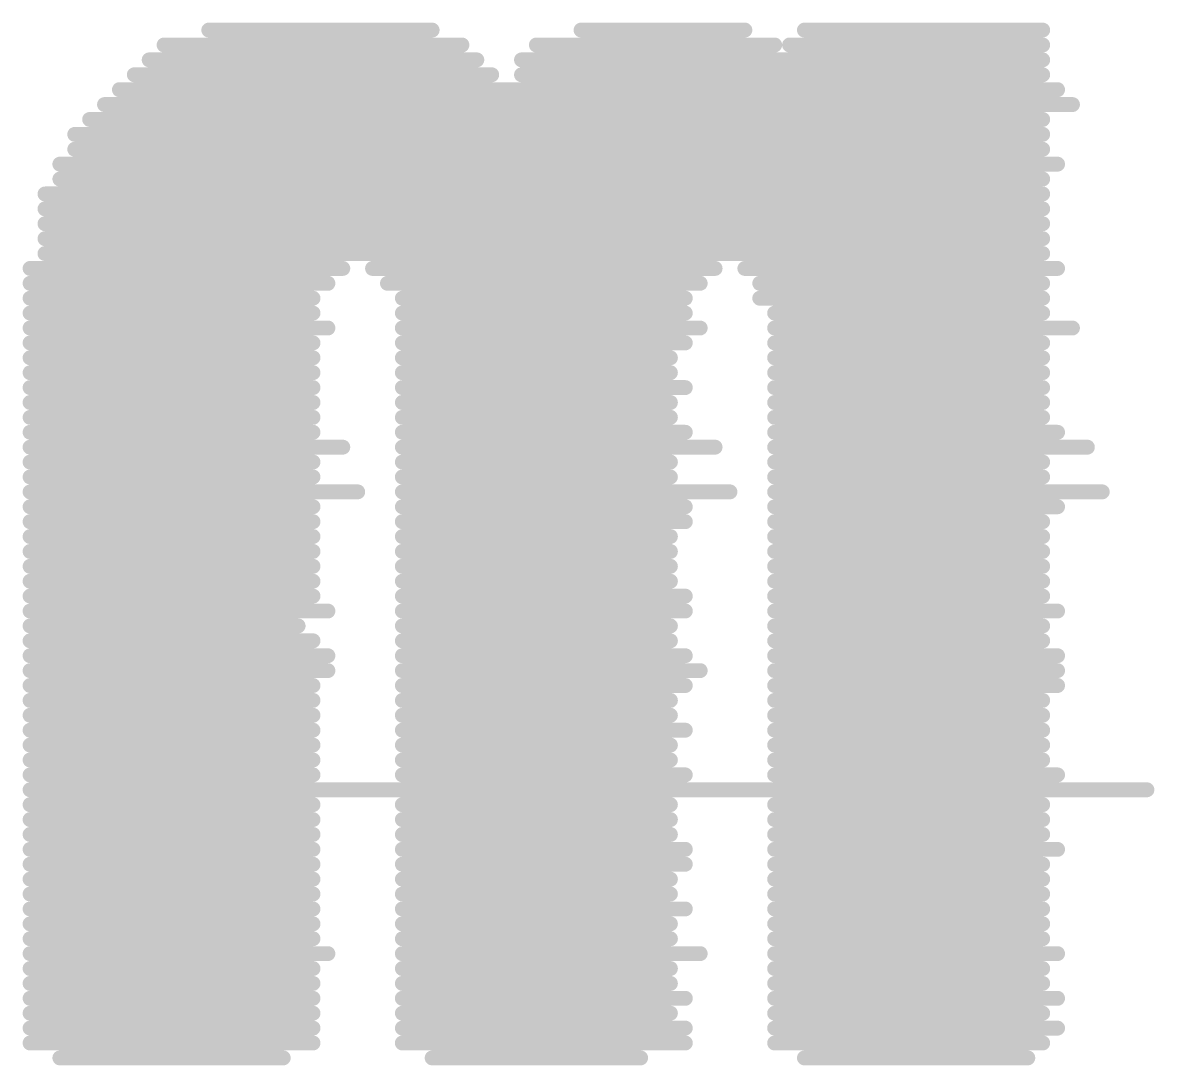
# Model space of a CAD drawing. Header units: millimetres. Extents: x 38 to 445, y 25 to 285.
# Drawn here: x 215.122 to 216.087, y 81.535 to 82.424 of the extents above; entities that cross this region are included whole.
import ezdxf

# ---------------------------------------------------------------- set-up
doc = ezdxf.new("R2010")
doc.units = ezdxf.units.MM
doc.layers.add('BottomOverlay', color=54, linetype='Continuous')

# ---------------------------------------------------------------- blocks, each defined once
blk = doc.blocks.new('P___Z__SOM_B_10')
at = {"layer": 'BottomOverlay', "const_width": 0.0127}
for points in [[(33.1851, -1.5621), (32.9946, -1.5621)], [(33.5026, -1.5621), (33.3248, -1.5621)], [(33.8201, -1.5621), (33.6296, -1.5621)], [(33.2105, -1.5748), (32.9819, -1.5748)], [(33.528, -1.5748), (33.2867, -1.5748)], [(33.8455, -1.5748), (33.6042, -1.5748)], [(33.2105, -1.5875), (32.9692, -1.5875)], [(33.528, -1.5875), (33.2867, -1.5875)], [(33.8455, -1.5875), (33.6042, -1.5875)], [(33.2105, -1.6002), (32.9819, -1.6002)], [(33.528, -1.6002), (33.2994, -1.6002)], [(33.8455, -1.6002), (33.6042, -1.6002)], [(33.2105, -1.6129), (32.9692, -1.6129)], [(33.528, -1.6129), (33.2867, -1.6129)], [(33.8455, -1.6129), (33.6042, -1.6129)], [(33.2105, -1.6256), (32.9819, -1.6256)], [(33.528, -1.6256), (33.2994, -1.6256)], [(33.8455, -1.6256), (33.6042, -1.6256)], [(33.2105, -1.6383), (32.9819, -1.6383)], [(33.528, -1.6383), (33.2994, -1.6383)], [(33.8455, -1.6383), (33.6042, -1.6383)], [(33.2105, -1.651), (32.9692, -1.651)], [(33.528, -1.651), (33.274, -1.651)], [(33.8455, -1.651), (33.5915, -1.651)], [(33.2105, -1.6637), (32.9819, -1.6637)], [(33.528, -1.6637), (33.2994, -1.6637)], [(33.8455, -1.6637), (33.6042, -1.6637)], [(33.2105, -1.6764), (32.9819, -1.6764)], [(33.528, -1.6764), (33.2994, -1.6764)], [(33.8455, -1.6764), (33.6042, -1.6764)], [(33.2105, -1.6891), (32.9819, -1.6891)], [(33.528, -1.6891), (33.2867, -1.6891)], [(33.8455, -1.6891), (33.6042, -1.6891)], [(33.2105, -1.7018), (32.9819, -1.7018)], [(33.528, -1.7018), (33.2994, -1.7018)], [(33.8455, -1.7018), (33.6042, -1.7018)], [(33.2105, -1.7145), (32.9819, -1.7145)], [(33.528, -1.7145), (33.2994, -1.7145)], [(33.8455, -1.7145), (33.6042, -1.7145)], [(33.2105, -1.7272), (32.9819, -1.7272)], [(33.528, -1.7272), (33.2867, -1.7272)], [(33.8455, -1.7272), (33.6042, -1.7272)], [(33.2105, -1.7399), (32.9692, -1.7399)], [(33.528, -1.7399), (33.2867, -1.7399)], [(33.8455, -1.7399), (33.6042, -1.7399)], [(33.2105, -1.7526), (32.9819, -1.7526)], [(33.528, -1.7526), (33.2994, -1.7526)], [(33.8455, -1.7526), (33.6042, -1.7526)], [(33.2105, -1.7653), (32.9819, -1.7653)], [(33.528, -1.7653), (33.2994, -1.7653)], [(33.8455, -1.7653), (33.6042, -1.7653)], [(33.2105, -1.778), (32.9819, -1.778)], [(33.528, -1.778), (33.2994, -1.778)], [(33.8455, -1.778), (33.6042, -1.778)], [(33.8455, -1.7907), (32.893, -1.7907)], [(33.2105, -1.8034), (32.9692, -1.8034)], [(33.528, -1.8034), (33.2867, -1.8034)], [(33.8455, -1.8034), (33.6042, -1.8034)], [(33.2105, -1.8161), (32.9819, -1.8161)], [(33.528, -1.8161), (33.2994, -1.8161)], [(33.8455, -1.8161), (33.6042, -1.8161)], [(33.2105, -1.8288), (32.9819, -1.8288)], [(33.528, -1.8288), (33.2994, -1.8288)], [(33.8455, -1.8288), (33.6042, -1.8288)], [(33.2105, -1.8415), (32.9819, -1.8415)], [(33.528, -1.8415), (33.2867, -1.8415)], [(33.8455, -1.8415), (33.6042, -1.8415)], [(33.2105, -1.8542), (32.9819, -1.8542)], [(33.528, -1.8542), (33.2994, -1.8542)], [(33.8455, -1.8542), (33.6042, -1.8542)], [(33.2105, -1.8669), (32.9819, -1.8669)], [(33.528, -1.8669), (33.2994, -1.8669)], [(33.8455, -1.8669), (33.6042, -1.8669)], [(33.2105, -1.8796), (32.9692, -1.8796)], [(33.528, -1.8796), (33.2867, -1.8796)], [(33.8455, -1.8796), (33.6042, -1.8796)], [(33.2105, -1.8923), (32.9692, -1.8923)], [(33.528, -1.8923), (33.274, -1.8923)], [(33.8455, -1.8923), (33.5915, -1.8923)], [(33.2105, -1.905), (32.9692, -1.905)], [(33.528, -1.905), (33.2867, -1.905)], [(33.8455, -1.905), (33.5915, -1.905)], [(33.2105, -1.9177), (32.9819, -1.9177)], [(33.528, -1.9177), (33.2994, -1.9177)], [(33.8455, -1.9177), (33.6042, -1.9177)], [(33.2105, -1.9304), (32.9819, -1.9304)], [(33.528, -1.9304), (33.2994, -1.9304)], [(33.8455, -1.9304), (33.6169, -1.9304)], [(33.2105, -1.9431), (32.9692, -1.9431)], [(33.528, -1.9431), (33.2867, -1.9431)], [(33.8455, -1.9431), (33.5915, -1.9431)], [(33.2105, -1.9558), (32.9819, -1.9558)], [(33.528, -1.9558), (33.2867, -1.9558)], [(33.8455, -1.9558), (33.6042, -1.9558)], [(33.2105, -1.9685), (32.9819, -1.9685)], [(33.528, -1.9685), (33.2994, -1.9685)], [(33.8455, -1.9685), (33.6042, -1.9685)], [(33.2105, -1.9812), (32.9819, -1.9812)], [(33.528, -1.9812), (33.2994, -1.9812)], [(33.8455, -1.9812), (33.6042, -1.9812)], [(33.2105, -1.9939), (32.9819, -1.9939)], [(33.528, -1.9939), (33.2994, -1.9939)], [(33.8455, -1.9939), (33.6042, -1.9939)], [(33.2105, -2.0066), (32.9819, -2.0066)], [(33.528, -2.0066), (33.2994, -2.0066)], [(33.8455, -2.0066), (33.6042, -2.0066)], [(33.2105, -2.0193), (32.9819, -2.0193)], [(33.528, -2.0193), (33.2867, -2.0193)], [(33.8455, -2.0193), (33.6042, -2.0193)], [(33.2105, -2.032), (32.9692, -2.032)], [(33.528, -2.032), (33.2867, -2.032)], [(33.8455, -2.032), (33.6042, -2.032)], [(33.2105, -2.0447), (32.9311, -2.0447)], [(33.528, -2.0447), (33.2486, -2.0447)], [(33.8455, -2.0447), (33.5661, -2.0447)], [(33.2105, -2.0574), (32.9819, -2.0574)], [(33.528, -2.0574), (33.2994, -2.0574)], [(33.8455, -2.0574), (33.6042, -2.0574)], [(33.2105, -2.0701), (32.9819, -2.0701)], [(33.528, -2.0701), (33.2994, -2.0701)], [(33.8455, -2.0701), (33.6042, -2.0701)], [(33.2105, -2.0828), (32.9438, -2.0828)], [(33.528, -2.0828), (33.2613, -2.0828)], [(33.8455, -2.0828), (33.5788, -2.0828)], [(33.2105, -2.0955), (32.9692, -2.0955)], [(33.528, -2.0955), (33.2867, -2.0955)], [(33.8455, -2.0955), (33.6042, -2.0955)], [(33.2105, -2.1082), (32.9819, -2.1082)], [(33.528, -2.1082), (33.2994, -2.1082)], [(33.8455, -2.1082), (33.6042, -2.1082)], [(33.2105, -2.1209), (32.9819, -2.1209)], [(33.528, -2.1209), (33.2994, -2.1209)], [(33.8455, -2.1209), (33.6042, -2.1209)], [(33.2105, -2.1336), (32.9819, -2.1336)], [(33.528, -2.1336), (33.2867, -2.1336)], [(33.8455, -2.1336), (33.6042, -2.1336)], [(33.2105, -2.1463), (32.9819, -2.1463)], [(33.528, -2.1463), (33.2994, -2.1463)], [(33.8455, -2.1463), (33.6042, -2.1463)], [(33.2105, -2.159), (32.9819, -2.159)], [(33.528, -2.159), (33.2994, -2.159)], [(33.8455, -2.159), (33.6042, -2.159)], [(33.2105, -2.1717), (32.9819, -2.1717)], [(33.528, -2.1717), (33.2867, -2.1717)], [(33.8455, -2.1717), (33.6042, -2.1717)], [(33.2105, -2.1844), (32.9565, -2.1844)], [(33.528, -2.1844), (33.274, -2.1844)], [(33.8455, -2.1844), (33.5915, -2.1844)], [(33.2105, -2.1971), (32.9819, -2.1971)], [(33.528, -2.1971), (33.2867, -2.1971)], [(33.8455, -2.1971), (33.6042, -2.1971)], [(33.2232, -2.2098), (32.9819, -2.2098)], [(33.528, -2.2098), (33.2867, -2.2098)], [(33.8455, -2.2098), (33.6042, -2.2098)], [(33.2232, -2.2225), (32.9819, -2.2225)], [(33.5407, -2.2225), (33.274, -2.2225)], [(33.8455, -2.2225), (33.5915, -2.2225)], [(33.2359, -2.2352), (32.9692, -2.2352)], [(33.5534, -2.2352), (33.2613, -2.2352)], [(33.8455, -2.2352), (33.5788, -2.2352)], [(33.8328, -2.2479), (32.9819, -2.2479)], [(33.8328, -2.2606), (32.9819, -2.2606)], [(33.8328, -2.2733), (32.9819, -2.2733)], [(33.8328, -2.286), (32.9819, -2.286)], [(33.8328, -2.2987), (32.9819, -2.2987)], [(33.8201, -2.3114), (32.9819, -2.3114)], [(33.8201, -2.3241), (32.9692, -2.3241)], [(33.8074, -2.3368), (32.9819, -2.3368)], [(33.8074, -2.3495), (32.9819, -2.3495)], [(33.7947, -2.3622), (32.9819, -2.3622)], [(33.782, -2.3749), (32.9565, -2.3749)], [(33.7693, -2.3876), (32.9692, -2.3876)], [(33.4264, -2.4003), (32.9819, -2.4003)], [(33.7566, -2.4003), (33.4518, -2.4003)], [(33.4264, -2.413), (32.9819, -2.413)], [(33.7439, -2.413), (33.4645, -2.413)], [(33.1978, -2.4257), (32.9819, -2.4257)], [(33.4137, -2.4257), (33.2105, -2.4257)], [(33.7312, -2.4257), (33.4772, -2.4257)], [(33.1851, -2.4384), (32.9819, -2.4384)], [(33.3756, -2.4384), (33.2359, -2.4384)], [(33.6931, -2.4384), (33.5026, -2.4384)]]:
    blk.add_lwpolyline(points, dxfattribs=at)
at = {"layer": 'BottomOverlay', "const_width": 0.00635}
for points in [[(32.99142, -1.5621, 1), (32.99777, -1.5621, 1)], [(33.18192, -1.5621, 1), (33.18827, -1.5621, 1)], [(33.32162, -1.5621, 1), (33.32798, -1.5621, 1)], [(33.49943, -1.5621, 1), (33.50577, -1.5621, 1)], [(33.62642, -1.5621, 1), (33.63278, -1.5621, 1)], [(33.81692, -1.5621, 1), (33.82328, -1.5621, 1)], [(32.97872, -1.5748, 1), (32.98507, -1.5748, 1)], [(33.20732, -1.5748, 1), (33.21367, -1.5748, 1)], [(33.28352, -1.5748, 1), (33.28987, -1.5748, 1)], [(33.52482, -1.5748, 1), (33.53117, -1.5748, 1)], [(33.60102, -1.5748, 1), (33.60737, -1.5748, 1)], [(33.84233, -1.5748, 1), (33.84868, -1.5748, 1)], [(32.96602, -1.5875, 1), (32.97237, -1.5875, 1)], [(33.20732, -1.5875, 1), (33.21367, -1.5875, 1)], [(33.28352, -1.5875, 1), (33.28987, -1.5875, 1)], [(33.52482, -1.5875, 1), (33.53117, -1.5875, 1)], [(33.60102, -1.5875, 1), (33.60737, -1.5875, 1)], [(33.84233, -1.5875, 1), (33.84868, -1.5875, 1)], [(32.97872, -1.6002, 1), (32.98507, -1.6002, 1)], [(33.20732, -1.6002, 1), (33.21367, -1.6002, 1)], [(33.29622, -1.6002, 1), (33.30257, -1.6002, 1)], [(33.52482, -1.6002, 1), (33.53117, -1.6002, 1)], [(33.60102, -1.6002, 1), (33.60737, -1.6002, 1)], [(33.84233, -1.6002, 1), (33.84868, -1.6002, 1)], [(32.96602, -1.6129, 1), (32.97237, -1.6129, 1)], [(33.20732, -1.6129, 1), (33.21367, -1.6129, 1)], [(33.28352, -1.6129, 1), (33.28987, -1.6129, 1)], [(33.52482, -1.6129, 1), (33.53117, -1.6129, 1)], [(33.60102, -1.6129, 1), (33.60737, -1.6129, 1)], [(33.84233, -1.6129, 1), (33.84868, -1.6129, 1)], [(32.97872, -1.6256, 1), (32.98507, -1.6256, 1)], [(33.20732, -1.6256, 1), (33.21367, -1.6256, 1)], [(33.29622, -1.6256, 1), (33.30257, -1.6256, 1)], [(33.52482, -1.6256, 1), (33.53117, -1.6256, 1)], [(33.60102, -1.6256, 1), (33.60737, -1.6256, 1)], [(33.84233, -1.6256, 1), (33.84868, -1.6256, 1)], [(32.97872, -1.6383, 1), (32.98507, -1.6383, 1)], [(33.20732, -1.6383, 1), (33.21367, -1.6383, 1)], [(33.29622, -1.6383, 1), (33.30257, -1.6383, 1)], [(33.52482, -1.6383, 1), (33.53117, -1.6383, 1)], [(33.60102, -1.6383, 1), (33.60737, -1.6383, 1)], [(33.84233, -1.6383, 1), (33.84868, -1.6383, 1)], [(32.96602, -1.651, 1), (32.97237, -1.651, 1)], [(33.20732, -1.651, 1), (33.21367, -1.651, 1)], [(33.27082, -1.651, 1), (33.27717, -1.651, 1)], [(33.52482, -1.651, 1), (33.53117, -1.651, 1)], [(33.58832, -1.651, 1), (33.59468, -1.651, 1)], [(33.84233, -1.651, 1), (33.84868, -1.651, 1)], [(32.97872, -1.6637, 1), (32.98507, -1.6637, 1)], [(33.20732, -1.6637, 1), (33.21367, -1.6637, 1)], [(33.29622, -1.6637, 1), (33.30257, -1.6637, 1)], [(33.52482, -1.6637, 1), (33.53117, -1.6637, 1)], [(33.60102, -1.6637, 1), (33.60737, -1.6637, 1)], [(33.84233, -1.6637, 1), (33.84868, -1.6637, 1)], [(32.97872, -1.6764, 1), (32.98507, -1.6764, 1)], [(33.20732, -1.6764, 1), (33.21367, -1.6764, 1)], [(33.29622, -1.6764, 1), (33.30257, -1.6764, 1)], [(33.52482, -1.6764, 1), (33.53117, -1.6764, 1)], [(33.60102, -1.6764, 1), (33.60737, -1.6764, 1)], [(33.84233, -1.6764, 1), (33.84868, -1.6764, 1)], [(32.97872, -1.6891, 1), (32.98507, -1.6891, 1)], [(33.20732, -1.6891, 1), (33.21367, -1.6891, 1)], [(33.28352, -1.6891, 1), (33.28987, -1.6891, 1)], [(33.52482, -1.6891, 1), (33.53117, -1.6891, 1)], [(33.60102, -1.6891, 1), (33.60737, -1.6891, 1)], [(33.84233, -1.6891, 1), (33.84868, -1.6891, 1)], [(32.97872, -1.7018, 1), (32.98507, -1.7018, 1)], [(33.20732, -1.7018, 1), (33.21367, -1.7018, 1)], [(33.29622, -1.7018, 1), (33.30257, -1.7018, 1)], [(33.52482, -1.7018, 1), (33.53117, -1.7018, 1)], [(33.60102, -1.7018, 1), (33.60737, -1.7018, 1)], [(33.84233, -1.7018, 1), (33.84868, -1.7018, 1)], [(32.97872, -1.7145, 1), (32.98507, -1.7145, 1)], [(33.20732, -1.7145, 1), (33.21367, -1.7145, 1)], [(33.29622, -1.7145, 1), (33.30257, -1.7145, 1)], [(33.52482, -1.7145, 1), (33.53117, -1.7145, 1)], [(33.60102, -1.7145, 1), (33.60737, -1.7145, 1)], [(33.84233, -1.7145, 1), (33.84868, -1.7145, 1)], [(32.97872, -1.7272, 1), (32.98507, -1.7272, 1)], [(33.20732, -1.7272, 1), (33.21367, -1.7272, 1)], [(33.28352, -1.7272, 1), (33.28987, -1.7272, 1)], [(33.52482, -1.7272, 1), (33.53117, -1.7272, 1)], [(33.60102, -1.7272, 1), (33.60737, -1.7272, 1)], [(33.84233, -1.7272, 1), (33.84868, -1.7272, 1)], [(32.96602, -1.7399, 1), (32.97237, -1.7399, 1)], [(33.20732, -1.7399, 1), (33.21367, -1.7399, 1)], [(33.28352, -1.7399, 1), (33.28987, -1.7399, 1)], [(33.52482, -1.7399, 1), (33.53117, -1.7399, 1)], [(33.60102, -1.7399, 1), (33.60737, -1.7399, 1)], [(33.84233, -1.7399, 1), (33.84868, -1.7399, 1)], [(32.97872, -1.7526, 1), (32.98507, -1.7526, 1)], [(33.20732, -1.7526, 1), (33.21367, -1.7526, 1)], [(33.29622, -1.7526, 1), (33.30257, -1.7526, 1)], [(33.52482, -1.7526, 1), (33.53117, -1.7526, 1)], [(33.60102, -1.7526, 1), (33.60737, -1.7526, 1)], [(33.84233, -1.7526, 1), (33.84868, -1.7526, 1)], [(32.97872, -1.7653, 1), (32.98507, -1.7653, 1)], [(33.20732, -1.7653, 1), (33.21367, -1.7653, 1)], [(33.29622, -1.7653, 1), (33.30257, -1.7653, 1)], [(33.52482, -1.7653, 1), (33.53117, -1.7653, 1)], [(33.60102, -1.7653, 1), (33.60737, -1.7653, 1)], [(33.84233, -1.7653, 1), (33.84868, -1.7653, 1)], [(32.97872, -1.778, 1), (32.98507, -1.778, 1)], [(33.20732, -1.778, 1), (33.21367, -1.778, 1)], [(33.29622, -1.778, 1), (33.30257, -1.778, 1)], [(33.52482, -1.778, 1), (33.53117, -1.778, 1)], [(33.60102, -1.778, 1), (33.60737, -1.778, 1)], [(33.84233, -1.778, 1), (33.84868, -1.778, 1)], [(32.88982, -1.7907, 1), (32.89617, -1.7907, 1)], [(33.84233, -1.7907, 1), (33.84868, -1.7907, 1)], [(32.96602, -1.8034, 1), (32.97237, -1.8034, 1)], [(33.20732, -1.8034, 1), (33.21367, -1.8034, 1)], [(33.28352, -1.8034, 1), (33.28987, -1.8034, 1)], [(33.52482, -1.8034, 1), (33.53117, -1.8034, 1)], [(33.60102, -1.8034, 1), (33.60737, -1.8034, 1)], [(33.84233, -1.8034, 1), (33.84868, -1.8034, 1)], [(32.97872, -1.8161, 1), (32.98507, -1.8161, 1)], [(33.20732, -1.8161, 1), (33.21367, -1.8161, 1)], [(33.29622, -1.8161, 1), (33.30257, -1.8161, 1)], [(33.52482, -1.8161, 1), (33.53117, -1.8161, 1)], [(33.60102, -1.8161, 1), (33.60737, -1.8161, 1)], [(33.84233, -1.8161, 1), (33.84868, -1.8161, 1)], [(32.97872, -1.8288, 1), (32.98507, -1.8288, 1)], [(33.20732, -1.8288, 1), (33.21367, -1.8288, 1)], [(33.29622, -1.8288, 1), (33.30257, -1.8288, 1)], [(33.52482, -1.8288, 1), (33.53117, -1.8288, 1)], [(33.60102, -1.8288, 1), (33.60737, -1.8288, 1)], [(33.84233, -1.8288, 1), (33.84868, -1.8288, 1)], [(32.97872, -1.8415, 1), (32.98507, -1.8415, 1)], [(33.20732, -1.8415, 1), (33.21367, -1.8415, 1)], [(33.28352, -1.8415, 1), (33.28987, -1.8415, 1)], [(33.52482, -1.8415, 1), (33.53117, -1.8415, 1)], [(33.60102, -1.8415, 1), (33.60737, -1.8415, 1)], [(33.84233, -1.8415, 1), (33.84868, -1.8415, 1)], [(32.97872, -1.8542, 1), (32.98507, -1.8542, 1)], [(33.20732, -1.8542, 1), (33.21367, -1.8542, 1)], [(33.29622, -1.8542, 1), (33.30257, -1.8542, 1)], [(33.52482, -1.8542, 1), (33.53117, -1.8542, 1)], [(33.60102, -1.8542, 1), (33.60737, -1.8542, 1)], [(33.84233, -1.8542, 1), (33.84868, -1.8542, 1)], [(32.97872, -1.8669, 1), (32.98507, -1.8669, 1)], [(33.20732, -1.8669, 1), (33.21367, -1.8669, 1)], [(33.29622, -1.8669, 1), (33.30257, -1.8669, 1)], [(33.52482, -1.8669, 1), (33.53117, -1.8669, 1)], [(33.60102, -1.8669, 1), (33.60737, -1.8669, 1)], [(33.84233, -1.8669, 1), (33.84868, -1.8669, 1)], [(32.96602, -1.8796, 1), (32.97237, -1.8796, 1)], [(33.20732, -1.8796, 1), (33.21367, -1.8796, 1)], [(33.28352, -1.8796, 1), (33.28987, -1.8796, 1)], [(33.52482, -1.8796, 1), (33.53117, -1.8796, 1)], [(33.60102, -1.8796, 1), (33.60737, -1.8796, 1)], [(33.84233, -1.8796, 1), (33.84868, -1.8796, 1)], [(32.96602, -1.8923, 1), (32.97237, -1.8923, 1)], [(33.20732, -1.8923, 1), (33.21367, -1.8923, 1)], [(33.27082, -1.8923, 1), (33.27717, -1.8923, 1)], [(33.52482, -1.8923, 1), (33.53117, -1.8923, 1)], [(33.58832, -1.8923, 1), (33.59468, -1.8923, 1)], [(33.84233, -1.8923, 1), (33.84868, -1.8923, 1)], [(32.96602, -1.905, 1), (32.97237, -1.905, 1)], [(33.20732, -1.905, 1), (33.21367, -1.905, 1)], [(33.28352, -1.905, 1), (33.28987, -1.905, 1)], [(33.52482, -1.905, 1), (33.53117, -1.905, 1)], [(33.58832, -1.905, 1), (33.59468, -1.905, 1)], [(33.84233, -1.905, 1), (33.84868, -1.905, 1)], [(32.97872, -1.9177, 1), (32.98507, -1.9177, 1)], [(33.20732, -1.9177, 1), (33.21367, -1.9177, 1)], [(33.29622, -1.9177, 1), (33.30257, -1.9177, 1)], [(33.52482, -1.9177, 1), (33.53117, -1.9177, 1)], [(33.60102, -1.9177, 1), (33.60737, -1.9177, 1)], [(33.84233, -1.9177, 1), (33.84868, -1.9177, 1)], [(32.97872, -1.9304, 1), (32.98507, -1.9304, 1)], [(33.20732, -1.9304, 1), (33.21367, -1.9304, 1)], [(33.29622, -1.9304, 1), (33.30257, -1.9304, 1)], [(33.52482, -1.9304, 1), (33.53117, -1.9304, 1)], [(33.61373, -1.9304, 1), (33.62007, -1.9304, 1)], [(33.84233, -1.9304, 1), (33.84868, -1.9304, 1)], [(32.96602, -1.9431, 1), (32.97237, -1.9431, 1)], [(33.20732, -1.9431, 1), (33.21367, -1.9431, 1)], [(33.28352, -1.9431, 1), (33.28987, -1.9431, 1)], [(33.52482, -1.9431, 1), (33.53117, -1.9431, 1)], [(33.58832, -1.9431, 1), (33.59468, -1.9431, 1)], [(33.84233, -1.9431, 1), (33.84868, -1.9431, 1)], [(32.97872, -1.9558, 1), (32.98507, -1.9558, 1)], [(33.20732, -1.9558, 1), (33.21367, -1.9558, 1)], [(33.28352, -1.9558, 1), (33.28987, -1.9558, 1)], [(33.52482, -1.9558, 1), (33.53117, -1.9558, 1)], [(33.60102, -1.9558, 1), (33.60737, -1.9558, 1)], [(33.84233, -1.9558, 1), (33.84868, -1.9558, 1)], [(32.97872, -1.9685, 1), (32.98507, -1.9685, 1)], [(33.20732, -1.9685, 1), (33.21367, -1.9685, 1)], [(33.29622, -1.9685, 1), (33.30257, -1.9685, 1)], [(33.52482, -1.9685, 1), (33.53117, -1.9685, 1)], [(33.60102, -1.9685, 1), (33.60737, -1.9685, 1)], [(33.84233, -1.9685, 1), (33.84868, -1.9685, 1)], [(32.97872, -1.9812, 1), (32.98507, -1.9812, 1)], [(33.20732, -1.9812, 1), (33.21367, -1.9812, 1)], [(33.29622, -1.9812, 1), (33.30257, -1.9812, 1)], [(33.52482, -1.9812, 1), (33.53117, -1.9812, 1)], [(33.60102, -1.9812, 1), (33.60737, -1.9812, 1)], [(33.84233, -1.9812, 1), (33.84868, -1.9812, 1)], [(32.97872, -1.9939, 1), (32.98507, -1.9939, 1)], [(33.20732, -1.9939, 1), (33.21367, -1.9939, 1)], [(33.29622, -1.9939, 1), (33.30257, -1.9939, 1)], [(33.52482, -1.9939, 1), (33.53117, -1.9939, 1)], [(33.60102, -1.9939, 1), (33.60737, -1.9939, 1)], [(33.84233, -1.9939, 1), (33.84868, -1.9939, 1)], [(32.97872, -2.0066, 1), (32.98507, -2.0066, 1)], [(33.20732, -2.0066, 1), (33.21367, -2.0066, 1)], [(33.29622, -2.0066, 1), (33.30257, -2.0066, 1)], [(33.52482, -2.0066, 1), (33.53117, -2.0066, 1)], [(33.60102, -2.0066, 1), (33.60737, -2.0066, 1)], [(33.84233, -2.0066, 1), (33.84868, -2.0066, 1)], [(32.97872, -2.0193, 1), (32.98507, -2.0193, 1)], [(33.20732, -2.0193, 1), (33.21367, -2.0193, 1)], [(33.28352, -2.0193, 1), (33.28987, -2.0193, 1)], [(33.52482, -2.0193, 1), (33.53117, -2.0193, 1)], [(33.60102, -2.0193, 1), (33.60737, -2.0193, 1)], [(33.84233, -2.0193, 1), (33.84868, -2.0193, 1)], [(32.96602, -2.032, 1), (32.97237, -2.032, 1)], [(33.20732, -2.032, 1), (33.21367, -2.032, 1)], [(33.28352, -2.032, 1), (33.28987, -2.032, 1)], [(33.52482, -2.032, 1), (33.53117, -2.032, 1)], [(33.60102, -2.032, 1), (33.60737, -2.032, 1)], [(33.84233, -2.032, 1), (33.84868, -2.032, 1)], [(32.92792, -2.0447, 1), (32.93427, -2.0447, 1)], [(33.20732, -2.0447, 1), (33.21367, -2.0447, 1)], [(33.24542, -2.0447, 1), (33.25177, -2.0447, 1)], [(33.52482, -2.0447, 1), (33.53117, -2.0447, 1)], [(33.56292, -2.0447, 1), (33.56927, -2.0447, 1)], [(33.84233, -2.0447, 1), (33.84868, -2.0447, 1)], [(32.97872, -2.0574, 1), (32.98507, -2.0574, 1)], [(33.20732, -2.0574, 1), (33.21367, -2.0574, 1)], [(33.29622, -2.0574, 1), (33.30257, -2.0574, 1)], [(33.52482, -2.0574, 1), (33.53117, -2.0574, 1)], [(33.60102, -2.0574, 1), (33.60737, -2.0574, 1)], [(33.84233, -2.0574, 1), (33.84868, -2.0574, 1)], [(32.97872, -2.0701, 1), (32.98507, -2.0701, 1)], [(33.20732, -2.0701, 1), (33.21367, -2.0701, 1)], [(33.29622, -2.0701, 1), (33.30257, -2.0701, 1)], [(33.52482, -2.0701, 1), (33.53117, -2.0701, 1)], [(33.60102, -2.0701, 1), (33.60737, -2.0701, 1)], [(33.84233, -2.0701, 1), (33.84868, -2.0701, 1)], [(32.94062, -2.0828, 1), (32.94697, -2.0828, 1)], [(33.20732, -2.0828, 1), (33.21367, -2.0828, 1)], [(33.25812, -2.0828, 1), (33.26447, -2.0828, 1)], [(33.52482, -2.0828, 1), (33.53117, -2.0828, 1)], [(33.57563, -2.0828, 1), (33.58197, -2.0828, 1)], [(33.84233, -2.0828, 1), (33.84868, -2.0828, 1)], [(32.96602, -2.0955, 1), (32.97237, -2.0955, 1)], [(33.20732, -2.0955, 1), (33.21367, -2.0955, 1)], [(33.28352, -2.0955, 1), (33.28987, -2.0955, 1)], [(33.52482, -2.0955, 1), (33.53117, -2.0955, 1)], [(33.60102, -2.0955, 1), (33.60737, -2.0955, 1)], [(33.84233, -2.0955, 1), (33.84868, -2.0955, 1)], [(32.97872, -2.1082, 1), (32.98507, -2.1082, 1)], [(33.20732, -2.1082, 1), (33.21367, -2.1082, 1)], [(33.29622, -2.1082, 1), (33.30257, -2.1082, 1)], [(33.52482, -2.1082, 1), (33.53117, -2.1082, 1)], [(33.60102, -2.1082, 1), (33.60737, -2.1082, 1)], [(33.84233, -2.1082, 1), (33.84868, -2.1082, 1)], [(32.97872, -2.1209, 1), (32.98507, -2.1209, 1)], [(33.20732, -2.1209, 1), (33.21367, -2.1209, 1)], [(33.29622, -2.1209, 1), (33.30257, -2.1209, 1)], [(33.52482, -2.1209, 1), (33.53117, -2.1209, 1)], [(33.60102, -2.1209, 1), (33.60737, -2.1209, 1)], [(33.84233, -2.1209, 1), (33.84868, -2.1209, 1)], [(32.97872, -2.1336, 1), (32.98507, -2.1336, 1)], [(33.20732, -2.1336, 1), (33.21367, -2.1336, 1)], [(33.28352, -2.1336, 1), (33.28987, -2.1336, 1)], [(33.52482, -2.1336, 1), (33.53117, -2.1336, 1)], [(33.60102, -2.1336, 1), (33.60737, -2.1336, 1)], [(33.84233, -2.1336, 1), (33.84868, -2.1336, 1)], [(32.97872, -2.1463, 1), (32.98507, -2.1463, 1)], [(33.20732, -2.1463, 1), (33.21367, -2.1463, 1)], [(33.29622, -2.1463, 1), (33.30257, -2.1463, 1)], [(33.52482, -2.1463, 1), (33.53117, -2.1463, 1)], [(33.60102, -2.1463, 1), (33.60737, -2.1463, 1)], [(33.84233, -2.1463, 1), (33.84868, -2.1463, 1)], [(32.97872, -2.159, 1), (32.98507, -2.159, 1)], [(33.20732, -2.159, 1), (33.21367, -2.159, 1)], [(33.29622, -2.159, 1), (33.30257, -2.159, 1)], [(33.52482, -2.159, 1), (33.53117, -2.159, 1)], [(33.60102, -2.159, 1), (33.60737, -2.159, 1)], [(33.84233, -2.159, 1), (33.84868, -2.159, 1)], [(32.97872, -2.1717, 1), (32.98507, -2.1717, 1)], [(33.20732, -2.1717, 1), (33.21367, -2.1717, 1)], [(33.28352, -2.1717, 1), (33.28987, -2.1717, 1)], [(33.52482, -2.1717, 1), (33.53117, -2.1717, 1)], [(33.60102, -2.1717, 1), (33.60737, -2.1717, 1)], [(33.84233, -2.1717, 1), (33.84868, -2.1717, 1)], [(32.95332, -2.1844, 1), (32.95967, -2.1844, 1)], [(33.20732, -2.1844, 1), (33.21367, -2.1844, 1)], [(33.27082, -2.1844, 1), (33.27717, -2.1844, 1)], [(33.52482, -2.1844, 1), (33.53117, -2.1844, 1)], [(33.58832, -2.1844, 1), (33.59468, -2.1844, 1)], [(33.84233, -2.1844, 1), (33.84868, -2.1844, 1)], [(32.97872, -2.1971, 1), (32.98507, -2.1971, 1)], [(33.20732, -2.1971, 1), (33.21367, -2.1971, 1)], [(33.28352, -2.1971, 1), (33.28987, -2.1971, 1)], [(33.52482, -2.1971, 1), (33.53117, -2.1971, 1)], [(33.60102, -2.1971, 1), (33.60737, -2.1971, 1)], [(33.84233, -2.1971, 1), (33.84868, -2.1971, 1)], [(32.97872, -2.2098, 1), (32.98507, -2.2098, 1)], [(33.22002, -2.2098, 1), (33.22637, -2.2098, 1)], [(33.28352, -2.2098, 1), (33.28987, -2.2098, 1)], [(33.52482, -2.2098, 1), (33.53117, -2.2098, 1)], [(33.60102, -2.2098, 1), (33.60737, -2.2098, 1)], [(33.84233, -2.2098, 1), (33.84868, -2.2098, 1)], [(32.97872, -2.2225, 1), (32.98507, -2.2225, 1)], [(33.22002, -2.2225, 1), (33.22637, -2.2225, 1)], [(33.27082, -2.2225, 1), (33.27717, -2.2225, 1)], [(33.53753, -2.2225, 1), (33.54387, -2.2225, 1)], [(33.58832, -2.2225, 1), (33.59468, -2.2225, 1)], [(33.84233, -2.2225, 1), (33.84868, -2.2225, 1)], [(32.96602, -2.2352, 1), (32.97237, -2.2352, 1)], [(33.23272, -2.2352, 1), (33.23907, -2.2352, 1)], [(33.25812, -2.2352, 1), (33.26447, -2.2352, 1)], [(33.55022, -2.2352, 1), (33.55658, -2.2352, 1)], [(33.57563, -2.2352, 1), (33.58197, -2.2352, 1)], [(33.84233, -2.2352, 1), (33.84868, -2.2352, 1)], [(32.97872, -2.2479, 1), (32.98507, -2.2479, 1)], [(33.82963, -2.2479, 1), (33.83597, -2.2479, 1)], [(32.97872, -2.2606, 1), (32.98507, -2.2606, 1)], [(33.82963, -2.2606, 1), (33.83597, -2.2606, 1)], [(32.97872, -2.2733, 1), (32.98507, -2.2733, 1)], [(33.82963, -2.2733, 1), (33.83597, -2.2733, 1)], [(32.97872, -2.286, 1), (32.98507, -2.286, 1)], [(33.82963, -2.286, 1), (33.83597, -2.286, 1)], [(32.97872, -2.2987, 1), (32.98507, -2.2987, 1)], [(33.82963, -2.2987, 1), (33.83597, -2.2987, 1)], [(32.97872, -2.3114, 1), (32.98507, -2.3114, 1)], [(33.81692, -2.3114, 1), (33.82328, -2.3114, 1)], [(32.96602, -2.3241, 1), (32.97237, -2.3241, 1)], [(33.81692, -2.3241, 1), (33.82328, -2.3241, 1)], [(32.97872, -2.3368, 1), (32.98507, -2.3368, 1)], [(33.80423, -2.3368, 1), (33.81058, -2.3368, 1)], [(32.97872, -2.3495, 1), (32.98507, -2.3495, 1)], [(33.80423, -2.3495, 1), (33.81058, -2.3495, 1)], [(32.97872, -2.3622, 1), (32.98507, -2.3622, 1)], [(33.79153, -2.3622, 1), (33.79787, -2.3622, 1)], [(32.95332, -2.3749, 1), (32.95967, -2.3749, 1)], [(33.77882, -2.3749, 1), (33.78518, -2.3749, 1)], [(32.96602, -2.3876, 1), (32.97237, -2.3876, 1)], [(33.76613, -2.3876, 1), (33.77248, -2.3876, 1)], [(32.97872, -2.4003, 1), (32.98507, -2.4003, 1)], [(33.42323, -2.4003, 1), (33.42957, -2.4003, 1)], [(33.44862, -2.4003, 1), (33.45497, -2.4003, 1)], [(33.75343, -2.4003, 1), (33.75977, -2.4003, 1)], [(32.97872, -2.413, 1), (32.98507, -2.413, 1)], [(33.42323, -2.413, 1), (33.42957, -2.413, 1)], [(33.46133, -2.413, 1), (33.46767, -2.413, 1)], [(33.74072, -2.413, 1), (33.74708, -2.413, 1)], [(32.97872, -2.4257, 1), (32.98507, -2.4257, 1)], [(33.19462, -2.4257, 1), (33.20097, -2.4257, 1)], [(33.20732, -2.4257, 1), (33.21367, -2.4257, 1)], [(33.41052, -2.4257, 1), (33.41687, -2.4257, 1)], [(33.47402, -2.4257, 1), (33.48038, -2.4257, 1)], [(33.72803, -2.4257, 1), (33.73438, -2.4257, 1)], [(32.97872, -2.4384, 1), (32.98507, -2.4384, 1)], [(33.18192, -2.4384, 1), (33.18827, -2.4384, 1)], [(33.23272, -2.4384, 1), (33.23907, -2.4384, 1)], [(33.37242, -2.4384, 1), (33.37877, -2.4384, 1)], [(33.49943, -2.4384, 1), (33.50577, -2.4384, 1)], [(33.68993, -2.4384, 1), (33.69627, -2.4384, 1)]]:
    blk.add_lwpolyline(points, format="xyb", close=True, dxfattribs=at)

msp = doc.modelspace()

# ---------------------------------------------------------------- block references
at = {"rotation": 180}
msp.add_blockref('P___Z__SOM_B_10', (248.9737, 79.979), dxfattribs=at)

doc.saveas('drawing.dxf')
